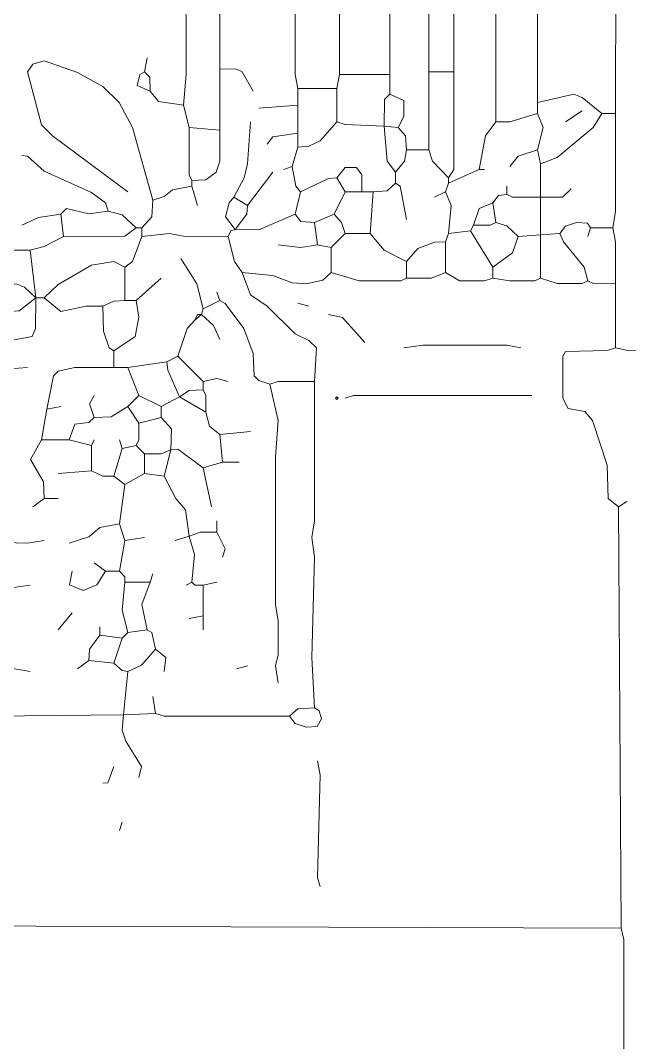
# Model space of a CAD drawing. Header units: millimetres. Extents: x 11 to 20000, y -4 to 8232.
# Drawn here: x 1985 to 2809, y 2858 to 4240 of the extents above; entities that cross this region are included whole.
import ezdxf

# ---------------------------------------------------------------- set-up
doc = ezdxf.new("R2010")
doc.units = ezdxf.units.MM
doc.layers.add('ARCHITECTURE', color=7, linetype='Continuous', lineweight=13, true_color=0x000000)
doc.layers.add('PLANTING', color=7, linetype='Continuous', lineweight=13, true_color=0x000000)

msp = doc.modelspace()

# ---------------------------------------------------------------- linework, layer by layer
at = {"layer": 'ARCHITECTURE', "color": 7, "lineweight": 13, "true_color": 0x000000}
for points in [[(2790.34695, 4113.8759), (2790.34695, 4132.73043), (2794.11765, 5471.34197), (2794.11765, 5490.19649), (2794.11765, 5595.77636), (2790.34717, 5607.08903)], [(2537.70735, 4170.43699), (2537.70735, 4306.1836), (2537.70735, 4325.03812), (2533.93665, 5203.61991)], [(2571.64378, 5203.61991), (2571.644, 4196.83258), (2571.644, 4170.43699)], [(2643.28835, 5203.61991), (2677.2181, 5202.41538), (2684.75939, 5188.53654), (2684.76595, 4128.95928)], [(2417.044, 4166.66708), (2417.044, 5192.30769)], [(2484.91731, 4166.66708), (2484.91731, 5192.30769)], [(1900.45249, 3996.98382), (1893.06561, 4008.29604), (1889.14683, 4042.23269), (1892.90419, 4061.08597), (1894.11505, 5071.64378), (1904.2233, 5081.60351), (1987.17975, 5071.49604), (2055.05305, 5051.74072), (2171.9457, 4998.80894), (2198.34061, 4983.8612), (2207.40566, 4973.60441), (2209.64627, 4166.66708), (2205.88235, 4125.18812)], [(2356.71165, 5071.64446), (2356.71821, 4683.25792), (2360.47636, 4664.40464), (2356.71821, 4630.46799), (2360.48292, 4607.84355), (2356.71821, 4566.36459), (2356.71821, 4166.66708), (2360.48292, 4147.81256)], [(2628.20486, 4102.56369), (2628.20486, 5067.8733)], [(2254.90192, 4174.20814), (2254.90192, 4193.06143), (2254.90192, 4313.7259)], [(3242.83552, 3797.13382), (3216.4405, 3793.36391), (3159.87941, 3797.13382), (3084.46448, 3796.98597), (3065.61086, 3793.36391), (2929.86425, 3793.37014), (2877.07364, 3797.1276), (2861.99095, 3793.51176), (2809.20034, 3793.37014), (2790.34717, 3797.13382)], [(2794.11765, 2812.97161), (2801.65283, 2828.0543), (2801.65283, 2997.73756), (2797.88812, 3012.82025)]]:
    msp.add_lwpolyline(points, dxfattribs=at)
at = {"layer": 'PLANTING', "color": 7, "lineweight": 13, "true_color": 0x000000}
for points in [[(2156.86301, 4189.29152), (2153.09174, 4170.43699)], [(2164.40396, 3996.98382), (2136.95305, 4095.02262), (2119.00724, 4128.95928), (2096.53066, 4150.53394), (2062.594, 4169.38778), (2017.34514, 4185.36572), (2002.269, 4180.6931), (1995.02387, 4170.43699), (2013.72952, 4098.79378), (2028.65735, 4083.85848), (2130.46731, 4008.29604)], [(2254.90192, 4174.20814), (2277.52613, 4174.05351), (2285.06131, 4170.28303), (2300.15057, 4144.04265)], [(2254.90192, 4174.20814), (2254.90192, 4162.89593), (2254.90192, 4091.25147)], [(2160.63348, 4144.04265), (2142.99038, 4151.73835), (2146.60023, 4166.5121), (2153.09174, 4170.43699)], [(2160.63348, 4144.04265), (2160.47862, 4162.88971), (2153.09174, 4170.43699)], [(2417.044, 4166.66708), (2413.27274, 4147.81256)], [(2417.044, 4166.66708), (2484.91731, 4166.66708)], [(2484.91731, 4166.66708), (2484.91731, 4140.27149)], [(2537.70735, 4170.43699), (2571.644, 4170.43699)], [(2537.70735, 4170.43699), (2537.70735, 4140.27149), (2537.70735, 4125.18812), (2537.70735, 4064.85713)], [(2564.10283, 4027.14932), (2571.644, 4038.46154), (2571.644, 4136.50034), (2571.644, 4151.58371), (2571.644, 4170.43699)], [(2413.27274, 4147.81256), (2360.48292, 4147.81256)], [(2360.48292, 4125.18812), (2360.48292, 4147.81256)], [(2413.27274, 4147.81256), (2413.27274, 4102.56369)], [(2160.63348, 4144.04265), (2171.9457, 4130.1638), (2205.88235, 4125.18812)], [(2477.37557, 4096.90758), (2477.53043, 4132.72353), (2484.91731, 4140.27149)], [(2484.91731, 4140.27149), (2503.7707, 4131.67998), (2503.7707, 4125.1819), (2503.7707, 4110.106), (2496.22952, 4095.02262)], [(2771.49321, 4113.8759), (2745.0983, 4135.44491), (2733.78609, 4140.11686), (2684.76595, 4128.95928)], [(2213.4241, 4095.02262), (2205.88235, 4125.18812)], [(2307.69231, 4121.41821), (2360.48292, 4125.18812)], [(2360.48292, 4087.48156), (2360.48292, 4125.18812)], [(2684.76595, 4128.95928), (2684.76595, 4113.8759)], [(2745.0983, 4117.64706), (2722.47387, 4102.56369)], [(2684.76595, 4113.8759), (2647.05882, 4102.7121), (2628.20486, 4102.56369)], [(2684.76595, 4113.8759), (2692.30113, 4095.02262), (2684.76595, 4064.85713)], [(2771.49321, 4113.8759), (2760.02613, 4095.1707), (2711.16165, 4054.74219), (2688.53722, 4046.0026)], [(2771.49321, 4113.8759), (2790.34695, 4113.8759)], [(2786.5759, 3959.27602), (2790.34695, 3981.90045), (2790.34695, 4091.25147), (2790.34695, 4113.8759)], [(2213.4241, 4095.02262), (2254.90192, 4091.25147)], [(2217.19457, 4023.37817), (2213.57195, 4030.9267), (2213.4241, 4095.02262)], [(2217.19457, 4023.37817), (2236.04853, 4024.43484), (2249.93348, 4034.69729), (2254.90192, 4049.77376), (2254.90192, 4091.25147)], [(2273.75566, 4000.75373), (2287.78235, 4027.14932), (2292.46131, 4046.0026), (2296.38009, 4102.56369)], [(2360.48292, 4068.62704), (2375.56561, 4069.68371), (2390.6483, 4077.22477), (2413.27274, 4102.56369)], [(2477.37557, 4096.90758), (2424.58529, 4098.94163), (2413.27274, 4102.56369)], [(2477.37557, 4096.90758), (2496.22952, 4095.02262)], [(2492.45826, 4034.69038), (2481.3009, 4049.77376), (2477.37557, 4096.90758)], [(2507.54174, 4064.85713), (2506.33744, 4083.71041), (2496.22952, 4095.02262)], [(2605.58043, 4038.46154), (2614.31335, 4083.71041), (2628.20486, 4102.56369)], [(2319.00452, 4072.39819), (2326.69412, 4082.51278), (2360.48292, 4087.48156)], [(2360.48292, 4068.62704), (2360.48292, 4087.48156)], [(2360.48292, 4068.62704), (2352.94118, 4042.23269)], [(2507.54174, 4064.85713), (2504.66572, 4049.77376), (2492.45826, 4034.69038)], [(2537.70735, 4064.85713), (2507.54174, 4064.85713)], [(2537.70735, 4064.85713), (2542.53439, 4049.77376), (2564.10283, 4027.14932)], [(2647.05882, 4042.23269), (2658.3776, 4056.25939), (2684.76595, 4064.85713)], [(2688.53722, 4046.0026), (2684.76595, 4064.85713)], [(2104.0724, 3981.90045), (2100.14706, 3993.20645), (2081.44796, 4007.24559), (2017.34514, 4035.88824), (1994.7276, 4056.11097), (1987.17975, 4057.31482)], [(2326.54627, 4034.69038), (2292.60962, 3989.44152)], [(2341.62896, 4038.46154), (2352.94118, 4042.23269)], [(2364.25339, 4008.29604), (2357.90939, 4015.84333), (2352.94118, 4042.23269)], [(2413.27274, 4027.14932), (2424.58529, 4041.02794), (2439.66154, 4041.02794), (2447.05498, 4030.9198), (2447.20939, 4008.29604)], [(2492.45826, 4034.69038), (2492.45826, 4019.60826)], [(2564.10283, 4019.60826), (2605.58043, 4038.46154)], [(2613.12217, 4038.46154), (2605.58043, 4038.46154)], [(2688.53722, 4000.75373), (2688.53722, 4046.0026)], [(2217.19457, 4023.37817), (2217.19457, 4015.8371)], [(2413.27274, 4027.14932), (2401.96052, 4026.09265), (2364.25339, 4008.29604)], [(2413.27274, 4027.14932), (2424.58495, 4008.29604)], [(2564.10283, 4019.60826), (2564.10283, 4027.14932)], [(2164.40396, 3996.98382), (2179.48744, 4001.81041), (2190.79966, 4010.8621), (2217.19457, 4015.8371)], [(2224.73631, 3989.44152), (2217.19457, 4015.8371)], [(2364.25339, 4008.29604), (2356.71165, 3978.1293)], [(2424.58495, 4008.29604), (2409.50226, 3978.1293)], [(2424.58495, 4008.29604), (2447.20939, 4008.29604)], [(2447.20939, 4008.29604), (2462.29287, 4008.29604)], [(2458.52161, 3951.73495), (2462.29287, 4008.29604)], [(2462.29287, 4008.29604), (2481.14604, 4009.49989), (2492.45826, 4019.60826)], [(2507.54174, 3970.58824), (2498.80238, 4015.68247), (2492.45826, 4019.60826)], [(2560.33156, 4008.29604), (2545.24887, 4000.75373)], [(2560.33156, 4008.29604), (2564.10283, 4019.60826)], [(2560.33156, 4008.29604), (2567.725, 3989.44152), (2564.10283, 3951.73495)], [(2643.28835, 4004.52489), (2643.28835, 4015.8371)], [(2688.53722, 4000.75373), (2718.7026, 4000.90871), (2730.01482, 4012.06595)], [(2164.40396, 3996.98382), (2163.19966, 3974.35939), (2149.32127, 3959.27602)], [(2275.64129, 3957.39106), (2262.60486, 3974.35939), (2267.40509, 3993.20645), (2273.75566, 4000.75373)], [(2273.75566, 4000.75373), (2292.60962, 3989.44152)], [(2598.03948, 3963.04717), (2605.73529, 3985.52319), (2624.43439, 3993.21267)], [(2643.28835, 4004.52489), (2631.98269, 4003.3207), (2624.43439, 3993.21267)], [(2624.43439, 3993.21267), (2628.20486, 3966.81708)], [(2688.53722, 4000.75373), (2650.8362, 4000.90215), (2643.28835, 4004.52489)], [(2688.53722, 4000.75373), (2688.53722, 3949.84876)], [(2039.96957, 3978.1293), (2047.51787, 3985.36821), (2077.67749, 3978.27771), (2104.0724, 3981.90045)], [(2141.77952, 3959.27602), (2122.92636, 3976.92545), (2104.0724, 3981.90045)], [(2275.64129, 3957.39106), (2291.40532, 3978.1293), (2292.60962, 3989.44152)], [(1987.17975, 3963.04717), (2009.80419, 3973.30271), (2039.96957, 3978.1293)], [(2043.74084, 3947.9638), (2039.96957, 3978.1293)], [(2275.64129, 3957.39106), (2307.69231, 3956.56154), (2356.71165, 3978.1293)], [(2356.71165, 3978.1293), (2364.4017, 3968.02183), (2383.10735, 3966.81708)], [(2409.50226, 3978.1293), (2383.10735, 3966.81708)], [(2386.87783, 3936.65158), (2383.10735, 3966.81708)], [(2409.50226, 3978.1293), (2419.75848, 3966.81708), (2424.58495, 3951.73495)], [(2598.03948, 3963.04717), (2620.65701, 3963.19502), (2628.20486, 3966.81708)], [(2658.37104, 3947.9638), (2643.28835, 3961.9905), (2628.20486, 3966.81708)], [(2714.93213, 3951.73495), (2722.48043, 3961.84932), (2737.55656, 3966.66923), (2752.48484, 3965.6198), (2756.41052, 3959.27602)], [(2043.74084, 3947.9638), (2126.69683, 3948.11844), (2141.77952, 3959.27602)], [(2141.77952, 3959.27602), (2149.32127, 3959.27602)], [(2149.32127, 3947.9638), (2149.32127, 3959.27602)], [(2149.32127, 3947.9638), (2187.02839, 3951.73495), (2205.88235, 3948.11188), (2266.21391, 3947.9638)], [(2275.64129, 3957.39106), (2269.98518, 3955.50486), (2266.21391, 3947.9638)], [(2424.58495, 3951.73495), (2405.73179, 3932.88043)], [(2424.58495, 3951.73495), (2458.52161, 3951.73495)], [(2507.54174, 3914.02715), (2477.37557, 3929.25837), (2458.52161, 3951.73495)], [(2564.10283, 3951.73495), (2560.33156, 3940.42274)], [(2594.26821, 3955.50486), (2564.10283, 3951.73495)], [(2598.03948, 3963.04717), (2594.26821, 3955.50486)], [(2594.26821, 3955.50486), (2624.43439, 3906.48609)], [(2688.53722, 3949.84876), (2714.93213, 3951.73495)], [(2714.93213, 3951.73495), (2719.75939, 3940.42206), (2747.67104, 3906.48609), (2752.63925, 3887.63156)], [(2756.41052, 3959.27602), (2752.63925, 3947.9638)], [(2786.5759, 3959.27602), (2756.41052, 3959.27602)], [(2786.5759, 3959.27602), (2790.19887, 3940.42274), (2790.34717, 3883.86165)], [(1923.07692, 3944.19265), (1941.93088, 3929.26448), (1998.49197, 3929.11052)], [(2043.74084, 3947.9638), (2017.34514, 3934.07828), (1998.49197, 3929.11052)], [(2149.32127, 3947.9638), (2136.95305, 3914.03337), (2126.69683, 3906.48609)], [(2285.06787, 3898.94378), (2274.81165, 3914.02715), (2266.21391, 3947.9638)], [(2507.54174, 3914.02715), (2522.631, 3931.68314), (2545.24887, 3940.27432), (2560.33156, 3940.42274)], [(2560.33156, 3898.94378), (2560.33156, 3940.42274)], [(2658.37104, 3947.9638), (2650.67489, 3925.48744), (2624.43439, 3906.48609)], [(2688.53722, 3949.84876), (2658.37104, 3947.9638)], [(2688.53722, 3949.84876), (2688.53722, 3891.40271)], [(2006.03292, 3865.00713), (1998.49197, 3929.11052)], [(2386.87783, 3936.65158), (2364.25339, 3932.88043), (2334.08722, 3936.65158)], [(2386.87783, 3936.65158), (2405.73179, 3932.88043)], [(2405.73179, 3898.94378), (2405.73179, 3932.88043)], [(2126.69683, 3906.48609), (2111.61414, 3913.87251), (2081.44796, 3909.06527), (2036.1991, 3882.6638), (2017.34514, 3865.00713)], [(2232.27726, 3849.925), (2223.67986, 3883.86165), (2202.11188, 3917.7983)], [(2507.54174, 3914.02715), (2507.54174, 3891.40271)], [(2126.69683, 3906.48609), (2126.69683, 3861.23722)], [(2405.73179, 3898.94378), (2394.41923, 3888.82941), (2371.79514, 3883.86165), (2352.94118, 3884.9112), (2326.54627, 3895.02545), (2285.06787, 3898.94378)], [(2285.06787, 3898.94378), (2296.53495, 3868.92636), (2319.00452, 3853.54706), (2356.71165, 3816.14231), (2375.56561, 3807.38993), (2385.67353, 3797.13382), (2383.10735, 3751.88495)], [(2405.73179, 3898.94378), (2443.43891, 3887.77998), (2499.99344, 3887.77998), (2507.54174, 3891.40271)], [(2560.33156, 3898.94378), (2541.47839, 3891.55079), (2507.54174, 3891.40271)], [(2624.43439, 3891.40271), (2613.12217, 3887.77998), (2579.18552, 3887.78654), (2560.33156, 3898.94378)], [(2624.43439, 3891.40271), (2624.43439, 3906.48609)], [(2006.03292, 3865.00713), (1990.95023, 3879.03382), (1979.63801, 3883.70667), (1953.2431, 3878.88597), (1938.15962, 3865.00713)], [(2141.77952, 3861.23722), (2175.71618, 3891.40271)], [(2624.43439, 3891.40271), (2647.05882, 3887.63156), (2680.98891, 3887.77998), (2688.53722, 3891.40271)], [(2688.53722, 3891.40271), (2711.16165, 3884.0095), (2745.0914, 3884.0095), (2752.63925, 3887.63156)], [(2752.63925, 3887.63156), (2760.18756, 3884.0095), (2790.34717, 3883.86165)], [(2790.34717, 3797.13382), (2790.34717, 3883.86165)], [(2254.9017, 3861.23722), (2251.13122, 3872.54943)], [(2006.03292, 3865.00713), (1983.40848, 3847.35837), (1972.09627, 3846.15385), (1953.2431, 3847.35837), (1938.15962, 3865.00713)], [(2006.03292, 3865.00713), (2005.88507, 3823.52941), (2001.20645, 3812.37183), (1972.09627, 3807.24219), (1957.16188, 3796.08462), (1946.75735, 3778.28054), (1945.70136, 3766.96833)], [(2006.03292, 3865.00713), (2017.34514, 3865.00713)], [(2096.53066, 3853.69491), (2073.90622, 3853.54706), (2039.96957, 3846.30848), (2017.34514, 3865.00713)], [(2096.53066, 3853.69491), (2111.61414, 3860.18054), (2126.69683, 3861.23722)], [(2111.61414, 3793.36391), (2140.57523, 3812.37183), (2145.54423, 3838.61278), (2141.77952, 3861.23722)], [(2141.77952, 3861.23722), (2126.69683, 3861.23722)], [(2232.27726, 3849.925), (2254.9017, 3861.23722)], [(2254.9017, 3861.23722), (2262.30204, 3857.31143), (2287.63405, 3823.52941), (2300.00271, 3789.59276), (2301.35486, 3759.43348), (2307.69887, 3752.94163), (2322.775, 3748.11505)], [(2375.56561, 3853.69491), (2360.48292, 3857.46606)], [(2111.61414, 3793.36391), (2105.26357, 3797.2888), (2097.58088, 3819.75826), (2096.53066, 3853.69491)], [(2220.96505, 3834.84163), (2224.73631, 3842.38269), (2230.39242, 3842.38269)], [(2220.96505, 3834.84163), (2230.39242, 3842.38269)], [(2232.27726, 3849.925), (2230.39242, 3842.38269)], [(2254.9017, 3808.44604), (2246.31052, 3827.30057), (2230.39242, 3842.38269)], [(2401.96052, 3842.38269), (2420.81448, 3838.45781), (2450.98066, 3804.67613)], [(2220.96505, 3834.84163), (2210.70305, 3823.52941), (2198.34061, 3785.82161)], [(2662.14152, 3797.13382), (2643.28835, 3800.90498), (2530.16618, 3800.89876), (2503.77048, 3797.13382)], [(2111.61414, 3770.73948), (2111.61414, 3793.36391)], [(2183.25792, 3778.28054), (2198.34061, 3785.82161)], [(2232.27726, 3751.88495), (2198.34061, 3785.82161)], [(2794.11765, 3582.20238), (2780.23925, 3593.51459), (2778.88665, 3638.76278), (2759.27251, 3699.09502), (2748.86222, 3711.30238), (2726.2509, 3715.38224), (2718.70916, 3729.26052), (2718.85747, 3785.81538), (2722.62828, 3792.15916), (2779.03462, 3793.51176), (2790.34717, 3797.13382)], [(2183.25792, 3778.28054), (2130.46731, 3770.73948)], [(2200.22624, 3731.14672), (2184.45566, 3766.96833), (2183.25792, 3778.28054)], [(1945.70136, 3766.96833), (1994.7207, 3770.73948)], [(2111.61414, 3770.73948), (2058.82353, 3770.59106), (2036.20566, 3765.7638), (2029.86165, 3759.42036), (2021.1164, 3714.17839)], [(2111.61414, 3770.73948), (2130.46731, 3770.73948)], [(2145.55079, 3733.03167), (2130.46731, 3770.73948)], [(2232.27726, 3751.88495), (2251.13122, 3755.64299), (2266.21391, 3751.88495)], [(2232.27726, 3740.57274), (2232.27726, 3751.88495)], [(2383.10735, 3751.88495), (2334.08756, 3751.7371), (2322.775, 3748.11505)], [(2334.08722, 3344.64581), (2330.32986, 3367.27025), (2333.93937, 3382.35294), (2334.08066, 3427.60181), (2330.31674, 3450.22624), (2330.3233, 3650.075), (2334.08066, 3699.09502), (2322.775, 3748.11505)], [(2383.10735, 3751.88495), (2383.10079, 3563.34842), (2379.33609, 3540.72398), (2383.10079, 3514.32907), (2379.33609, 3378.58247), (2383.10735, 3310.70916)], [(2085.21844, 3733.03167), (2078.88179, 3721.71946), (2085.21844, 3702.86618)], [(2130.46731, 3717.9483), (2145.55079, 3733.03167)], [(2175.71618, 3717.9483), (2145.55079, 3733.03167)], [(2200.22624, 3731.14672), (2175.71618, 3717.9483)], [(2200.22624, 3731.14672), (2213.42059, 3739.37206), (2232.27726, 3740.57274)], [(2200.22624, 3731.14672), (2236.04853, 3710.40724)], [(2232.27726, 3740.57274), (2235.90023, 3733.02545), (2236.04853, 3710.40724)], [(2677.225, 3733.03167), (2435.89751, 3733.02545), (2424.58495, 3729.26052)], [(2039.96957, 3717.9483), (2021.1164, 3714.17839)], [(2130.46731, 3717.9483), (2107.84287, 3703.92229), (2085.21844, 3702.86618)], [(2130.46731, 3717.9483), (2145.55079, 3695.32387)], [(2175.71618, 3717.9483), (2175.71618, 3702.86618)], [(2013.57466, 3672.69943), (2021.1164, 3714.17839)], [(2051.28179, 3672.69943), (2058.97839, 3694.12002), (2077.67059, 3696.52172), (2085.21844, 3702.86618)], [(2145.55079, 3695.32387), (2175.71618, 3702.86618)], [(2175.71618, 3702.86618), (2189.59536, 3687.78281), (2188.91403, 3659.50226)], [(2254.9017, 3680.24174), (2241.01674, 3691.55396), (2236.04853, 3710.40724)], [(2141.77952, 3665.15837), (2145.40249, 3672.70633), (2145.55079, 3695.32387)], [(2254.9017, 3680.24174), (2296.38009, 3684.01165)], [(2258.67296, 3642.53394), (2254.9017, 3680.24174)], [(2017.34514, 3593.51459), (2016.28914, 3616.13903), (1998.78801, 3646.30509), (2013.57466, 3672.69943)], [(2051.28179, 3672.69943), (2013.57466, 3672.69943)], [(2051.28179, 3672.69943), (2081.44796, 3665.15837)], [(2081.44796, 3665.15837), (2085.21844, 3672.69943)], [(2081.44796, 3631.22172), (2081.44796, 3665.15837)], [(2122.92636, 3661.38722), (2111.61414, 3623.68066)], [(2122.92636, 3661.38722), (2119.15509, 3672.69943)], [(2141.77952, 3665.15837), (2122.92636, 3661.38722)], [(2141.77952, 3665.15837), (2153.09174, 3653.84615)], [(2153.09174, 3653.84615), (2175.71968, 3653.9974), (2188.91403, 3659.50226)], [(2153.09174, 3653.84615), (2153.09174, 3627.45057)], [(2179.48744, 3623.68066), (2188.91403, 3659.50226)], [(2232.27726, 3634.99287), (2198.27353, 3660.11572), (2188.91403, 3659.50226)], [(2258.67296, 3642.53394), (2232.27726, 3634.99287)], [(2243.58948, 3582.20238), (2232.27726, 3634.99287)], [(2281.2974, 3642.53394), (2258.67296, 3642.53394)], [(2081.44796, 3631.22172), (2036.1991, 3627.45057)], [(2081.44796, 3631.22172), (2096.53066, 3623.83462), (2111.61414, 3623.68066)], [(2126.69683, 3612.36776), (2111.61414, 3623.68066)], [(2153.09174, 3627.45057), (2126.69683, 3612.36776)], [(2179.48744, 3623.68066), (2153.09174, 3627.45057)], [(2179.48744, 3623.68066), (2195.62613, 3593.51459), (2208.44853, 3578.43111), (2213.4241, 3542.60962)], [(2119.15509, 3559.57794), (2126.69683, 3612.36776)], [(2017.34514, 3593.51459), (2002.26244, 3582.20238)], [(2017.34514, 3593.51459), (2036.1991, 3593.51459)], [(2794.11765, 3582.20238), (2805.42986, 3589.74333)], [(2794.11765, 3582.20238), (2797.88812, 3012.82025)], [(2119.15509, 3559.57794), (2092.76018, 3554.60882), (2077.67749, 3541.92817), (2051.28179, 3533.18224)], [(2119.15509, 3559.57794), (2126.69683, 3536.95351)], [(2251.13122, 3548.26572), (2251.13122, 3563.34842)], [(1768.47658, 3533.18224), (1847.6621, 3533.18846), (1870.28654, 3536.95351), (1994.7207, 3533.18846), (2017.34514, 3536.95351)], [(2126.69683, 3536.95351), (2119.15509, 3495.47511)], [(2126.69683, 3536.95351), (2153.09174, 3540.72398)], [(2213.4241, 3542.60962), (2194.57014, 3536.95351)], [(2251.13122, 3548.26572), (2228.50679, 3548.11719), (2213.4241, 3542.60962)], [(2213.4241, 3542.60962), (2220.81719, 3518.09955), (2217.19457, 3480.39242)], [(2251.13122, 3548.26572), (2262.28857, 3525.64129), (2258.67296, 3514.32907)], [(2100.30192, 3495.47511), (2088.8414, 3476.76968), (2070.13575, 3469.09333), (2051.58495, 3476.76968), (2055.05305, 3495.47511)], [(2100.30192, 3495.47511), (2085.21844, 3506.78733)], [(2100.30192, 3495.47511), (2119.15509, 3495.47511)], [(2126.69683, 3480.39242), (2126.69683, 3487.93337), (2119.15509, 3495.47511)], [(2164.40396, 3491.70464), (2160.63348, 3480.39242)], [(1809.95475, 3472.85068), (1972.09627, 3472.8569), (1998.49197, 3476.62115)], [(2130.46731, 3412.51912), (2123.08077, 3442.6845), (2126.69683, 3480.39242)], [(2126.69683, 3480.39242), (2160.63348, 3480.39242)], [(2156.86301, 3416.28959), (2149.46957, 3450.22624), (2160.63348, 3480.39242)], [(2217.19457, 3480.39242), (2209.65283, 3476.62115)], [(2232.27726, 3476.62115), (2220.96505, 3476.62115), (2217.19457, 3480.39242)], [(2232.27726, 3476.62115), (2251.13122, 3480.39242)], [(2232.27726, 3435.14355), (2232.27726, 3476.62115)], [(2055.05305, 3438.91403), (2036.1991, 3416.28959)], [(2232.27726, 3435.14355), (2213.4241, 3431.37229)], [(2232.27726, 3435.14355), (2232.27726, 3416.28959)], [(2092.76018, 3408.74785), (2092.76018, 3420.06007)], [(2130.46731, 3412.51912), (2122.92636, 3404.97738)], [(2130.46731, 3412.51912), (2156.86301, 3416.28959)], [(2168.17523, 3389.89468), (2163.21301, 3412.36448), (2156.86301, 3416.28959)], [(2092.76018, 3408.74785), (2078.73348, 3389.89468), (2077.67749, 3374.8112)], [(2092.76018, 3408.74785), (2122.92636, 3404.97738)], [(2111.61414, 3371.04072), (2122.92636, 3404.97738)], [(2168.17523, 3389.89468), (2149.17296, 3368.32658), (2130.46731, 3359.72851)], [(2168.17523, 3389.89468), (2182.05339, 3378.58247), (2179.48744, 3359.72851)], [(2062.594, 3363.49898), (2077.67749, 3374.8112)], [(2111.61414, 3371.04072), (2077.67749, 3374.8112)], [(2111.61414, 3371.04072), (2122.9198, 3360.93269), (2130.46731, 3359.72851)], [(1998.49197, 3359.72851), (1953.2431, 3367.26403), (1734.53993, 3367.27025)], [(2124.8112, 3301.28179), (2130.46731, 3359.72851)], [(2292.60962, 3367.27025), (2277.52613, 3363.49898)], [(2168.17523, 3303.16742), (2164.40396, 3325.79186)], [(2168.17523, 3303.16742), (2124.8112, 3301.28179)], [(2349.1707, 3299.39695), (2179.48744, 3299.40317), (2168.17523, 3303.16742)], [(2349.1707, 3299.39695), (2356.71855, 3289.28258), (2371.79514, 3284.4612), (2386.72952, 3285.51765), (2392.31335, 3295.62568), (2389.45735, 3306.78326), (2383.10735, 3310.70916)], [(2349.1707, 3299.39695), (2360.48292, 3309.50498), (2383.10735, 3310.70916)], [(2124.8112, 3301.28179), (1945.70136, 3299.39695)], [(2124.8112, 3301.28179), (2123.07421, 3280.54299), (2127.74627, 3265.46029), (2149.15984, 3231.52364), (2145.55079, 3216.44016)], [(2386.87783, 3239.06459), (2390.6483, 3220.21143), (2386.88439, 3080.69355), (2390.6483, 3069.38133)], [(2111.61414, 3231.52364), (2103.71063, 3209.26787), (2096.53066, 3208.89921)], [(2122.92636, 3156.1086), (2119.15509, 3144.79638)], [(957.76765, 3009.04977), (1003.01652, 3009.19751), (1018.09955, 3012.81403), (1583.71041, 3016.59129), (1602.56414, 3009.056), (1719.45701, 3009.04977), (1742.08145, 3016.59129), (2797.88812, 3012.82025)]]:
    msp.add_lwpolyline(points, dxfattribs=at)
msp.add_lwpolyline([(2411.38767, 3729.26097), (2413.27296, 3731.14627), (2415.15837, 3729.26097), (2413.27296, 3727.37557)], close=True, dxfattribs=at)

doc.saveas('drawing.dxf')
